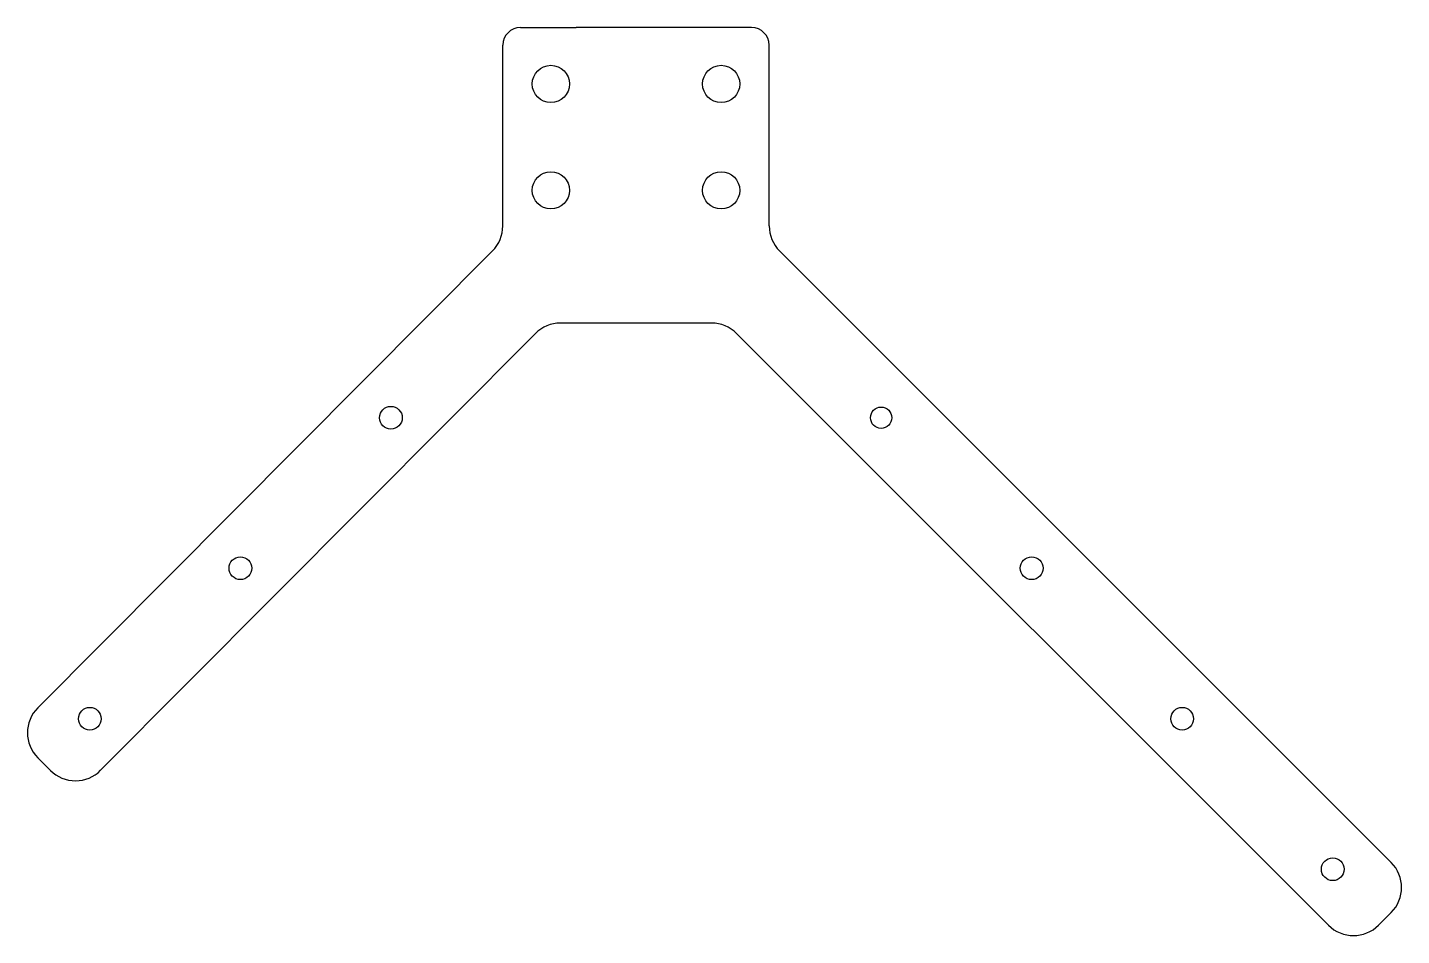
# Model space of a CAD drawing. Extents: x -172 to 216, y -260 to -4.
import ezdxf

# ---------------------------------------------------------------- set-up
doc = ezdxf.new("R2010")
doc.units = 0
doc.layers.add('Shape2DView001', color=7, linetype='CONTINUOUS')

msp = doc.modelspace()

# ---------------------------------------------------------------- linework, layer by layer
at = {"layer": 'Shape2DView001'}
for p, q in [((-32.5367, -4.08389), (-16.9, -4.08389)), ((16.9, -4.08389), (-16.9, -4.08389)), ((32.5367, -4.08389), (16.9, -4.08389)), ((-37.5367, -60.0236), (-37.5367, -9.08389)), ((37.5367, -60.0098), (37.5367, -9.08389)), ((-40.4491, -67.078), (-168.602, -195.833)), ((212.827, -239.442), (40.4657, -67.0809)), ((21.2934, -87.4061), (-21.2791, -87.4061)), ((-150.891, -213.476), (-28.3674, -90.3523)), ((28.3645, -90.335), (195.149, -257.12)), ((-168.585, -209.958), (-165.05, -213.493)), ((209.291, -257.12), (212.827, -253.584))]:
    msp.add_line(p, q, dxfattribs=at)
for centre, radius in [((-24, -20), 5.25), ((24, -20), 5.25), ((-24, -50), 5.25), ((24, -50), 5.25), ((-69.0891, -114.089), 3.2), ((69.0891, -114.089), 3), ((-111.515, -156.515), 3.2), ((111.515, -156.515), 3.2), ((-153.942, -198.942), 3.2), ((153.942, -198.942), 3.2), ((196.368, -241.368), 3.2)]:
    msp.add_circle(centre, radius, dxfattribs=at)
for centre, radius, start, end in [((-32.5367, -9.08389), 5, 90, 180), ((32.5367, -9.08389), 5, 0, 90), ((-47.5367, -60.0236), 10, -44.8657, 0), ((47.5367, -60.0098), 10, 180, -135), ((-21.2791, -97.4061), 10, 90, 135.14), ((21.2934, -97.4061), 10, 45, 90), ((-161.514, -202.887), 10, 135.134, -135), ((-157.979, -206.422), 10, -135, -44.86), ((205.756, -246.513), 10, -45, 45), ((202.22, -250.049), 10, -135, -45)]:
    msp.add_arc(centre, radius, start, end, dxfattribs=at)

doc.saveas('drawing.dxf')
